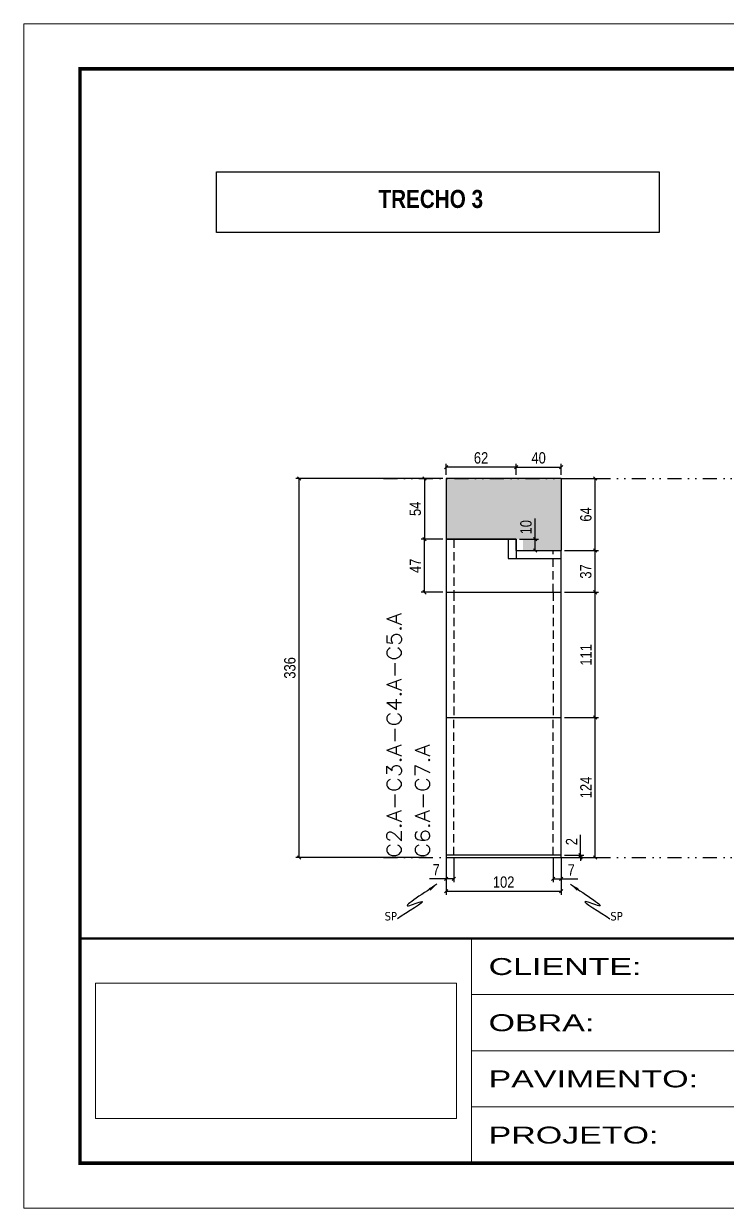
# Model space of a CAD drawing. Extents: x 71 to 6311, y -2991 to 2643.
# Drawn here: x 1656 to 2280, y -2991 to -1941 of the extents above; entities that cross this region are included whole.
import ezdxf
from ezdxf.enums import TextEntityAlignment as Align

# ---------------------------------------------------------------- set-up
doc = ezdxf.new("R2010")
doc.units = 0
for name, pattern in [('CONTINUO', [0]), ('DIVIDE2', [0.625, 0.25, -0.125, 0, -0.125, 0, -0.125]), ('HIDDEN', [0.375, 0.25, -0.125])]:
    doc.linetypes.add(name, pattern=pattern)
for name, color, linetype in [('00 - FELIPE', 2, 'Continuous'), ('COTA', 241, 'Continuous'), ('NOMENCLATURA', 7, 'Continuous'), ('Nível', 160, 'Continuous'), ('Painéis', 200, 'Continuous'), ('SARR_2.2x7', 40, 'Continuous'), ('TEXTO', 3, 'Continuous')]:
    doc.layers.add(name, color=color, linetype=linetype)
doc.layers.add('Folhas', color=255, linetype='Continuous', lineweight=9)
doc.layers.add('Texto Seção', color=7, linetype='Continuous', lineweight=15)
doc.styles.add('COTA TECNICA', font='techl___.ttf', dxfattribs={"height": 10})
doc.styles.add('REGUA-120', font='ROMANS.shx', dxfattribs={"height": 15})
doc.styles.add('ROMANC', font='techb___.ttf', dxfattribs={"height": 2.5})
doc.styles.get("Standard").update_dxf_attribs({"font": 'arial.ttf'})
doc.styles.add('Tecnologia', font='')
doc.styles.get('Tecnologia').set_extended_font_data('Forgotten Futurist')
doc.dimstyles.new('PAINEL', dxfattribs={"dimtxt": 10, "dimasz": 3, "dimexe": 3, "dimexo": 3, "dimgap": 3, "dimtad": 1, "dimdec": 1, "dimzin": 12, "dimdsep": 46, "dimtxsty": 'COTA TECNICA', "dimblk1": 'OBLIQUE', "dimblk2": 'OBLIQUE', "dimsah": 1, "dimcen": 0.9, "dimclrd": 4, "dimclre": 4, "dimclrt": 240, "dimadec": 1, "dimazin": 3, "dimtfac": 1, "dimtdec": 1, "dimtmove": 0, "dimatfit": 3, "dimfxl": 1, "dimtolj": 1, "dimtzin": 12, "dimarcsym": 0})
doc.dimstyles.new('PAINEL-NOVA', dxfattribs={"dimtxt": 10, "dimasz": 3, "dimexe": 3, "dimexo": 3, "dimgap": 3, "dimtad": 1, "dimdec": 1, "dimzin": 12, "dimdsep": 46, "dimtxsty": 'COTA TECNICA', "dimblk1": 'OBLIQUE', "dimblk2": 'OBLIQUE', "dimsah": 1, "dimcen": 0.9, "dimclrd": 4, "dimclre": 4, "dimclrt": 240, "dimadec": 1, "dimazin": 3, "dimtfac": 1, "dimtdec": 1, "dimtix": 1, "dimtmove": 0, "dimatfit": 3, "dimfxl": 1, "dimtolj": 1, "dimtzin": 12, "dimarcsym": 0})
doc.dimstyles.get("Standard").update_dxf_attribs({"dimtxt": 0.18, "dimasz": 0.18, "dimexe": 0.18, "dimexo": 0.0625, "dimgap": 0.09, "dimtad": 0, "dimtih": 1, "dimtoh": 1, "dimdec": 4, "dimzin": 0, "dimdsep": 46, "dimtxsty": 'Standard', "dimcen": 0.09, "dimadec": 0, "dimazin": 0, "dimtfac": 1, "dimtdec": 4, "dimtofl": 0, "dimtmove": 0, "dimatfit": 3, "dimfxl": 1, "dimtolj": 1, "dimtzin": 0, "dimarcsym": 0})
picture_1 = doc.add_image_def('image1.jpg', size_in_pixel=(1600, 599))

# ---------------------------------------------------------------- blocks, each defined once
blk = doc.blocks.new('9999999999')
at = {"color": 30, "linetype": 'CONTINUO'}
for p, q in [((396.9, 40), (396.9, 239.2)), ((396.9, 189.4), (1455.5, 189.4)), ((396.9, 139.6), (1455.5, 139.6)), ((396.9, 89.8), (1330.4, 89.8))]:
    blk.add_line(p, q, dxfattribs=at)
at = {"color": 30, "linetype": 'CONTINUO', "const_width": 2}
blk.add_lwpolyline([(1455.5, 97), (1455.5, 239.2), (50, 239.2), (50, 40), (1396.2, 40)], dxfattribs=at)
at = {"layer": 'Folhas'}
blk.add_lwpolyline([(0, 0), (1485, 0), (1485, 1050), (0, 1050)], close=True, dxfattribs=at)
at = {"layer": 'Folhas', "color": 30, "const_width": 3}
blk.add_lwpolyline([(1396.2, 1010), (50, 1010), (50, 40), (1396.2, 40)], dxfattribs=at)
at = {"layer": 'TEXTO', "color": 7, "style": 'Tecnologia', "width": 1.5}
for s, p in [('CLIENTE:', (411.9, 214.3)), ('OBRA:', (411.9, 164.5)), ('PAVIMENTO:', (411.9, 114.7)), ('PROJETO:', (411.9, 64.9))]:
    blk.add_text(s, height=15, dxfattribs=at).set_placement(p, align=Align.MIDDLE_LEFT)
image = blk.add_image(picture_1, insert=(63.5, 79.7), size_in_units=(320, 119.8))
image.dxf.flags = 7
blk = doc.blocks.new('_Oblique')
at = {"color": 0, "linetype": 'ByBlock', "lineweight": -2}
blk.add_line((-0.5, -0.5), (0.5, 0.5), dxfattribs=at)
blk = doc.blocks.new('*D345')
at = {"layer": 'COTA', "color": 4, "linetype": 'Continuous', "lineweight": -2, "ltscale": 30, "transparency": 16777216}
for p, q in [((2013, -2344.5), (1897.5, -2344.5)), ((1900.5, -2680.5), (1900.5, -2344.5)), ((2013, -2680.5), (1897.5, -2680.5))]:
    blk.add_line(p, q, dxfattribs=at)
at = {"layer": 'Defpoints', "color": 0, "linetype": 'Continuous', "ltscale": 30, "transparency": 16777216}
for p in [(1900.5, -2344.5), (2016, -2344.5), (2016, -2680.5)]:
    blk.add_point(p, dxfattribs=at)
at = {"layer": 'COTA', "color": 4, "linetype": 'Continuous', "lineweight": -2, "ltscale": 30, "transparency": 16777216, "xscale": 3, "yscale": 3, "zscale": 3}
for p, rotation in [((1900.5, -2344.5), 90), ((1900.5, -2680.5), 270)]:
    blk.add_blockref('_Oblique', p, dxfattribs=dict(at, rotation=rotation))
at = {"layer": 'COTA', "color": 240, "linetype": 'Continuous', "ltscale": 30, "transparency": 16777216, "insert": (1892.3, -2512.5), "char_height": 10, "attachment_point": 5, "rotation": 90, "style": 'COTA TECNICA'}
blk.add_mtext('\\A1;336', dxfattribs=at)
blk = doc.blocks.new('*D356')
at = {"layer": 'COTA', "color": 4, "linetype": 'Continuous', "lineweight": -2, "ltscale": 30, "transparency": 16777216}
for p, q in [((2149.9, -2678.5), (2149.9, -2660.4)), ((2135.7, -2678.5), (2152.9, -2678.5)), ((2135.7, -2680.5), (2152.9, -2680.5)), ((2149.9, -2680.5), (2149.9, -2678.5)), ((2149.9, -2680.5), (2149.9, -2683.5))]:
    blk.add_line(p, q, dxfattribs=at)
at = {"layer": 'Defpoints', "color": 0, "linetype": 'Continuous', "ltscale": 30, "transparency": 16777216}
for p in [(2132.7, -2678.5), (2132.7, -2680.5), (2149.9, -2678.5)]:
    blk.add_point(p, dxfattribs=at)
at = {"layer": 'COTA', "color": 4, "linetype": 'Continuous', "lineweight": -2, "ltscale": 30, "transparency": 16777216, "xscale": 3, "yscale": 3, "zscale": 3}
for p, rotation in [((2149.9, -2678.5), 270), ((2149.9, -2680.5), 90)]:
    blk.add_blockref('_Oblique', p, dxfattribs=dict(at, rotation=rotation))
at = {"layer": 'COTA', "color": 240, "linetype": 'Continuous', "ltscale": 30, "transparency": 16777216, "insert": (2141.9, -2666.5), "char_height": 10, "attachment_point": 5, "rotation": 90, "style": 'COTA TECNICA'}
blk.add_mtext('\\A1;2', dxfattribs=at)
blk = doc.blocks.new('*D357')
at = {"layer": 'COTA', "color": 4, "linetype": 'Continuous', "lineweight": -2, "ltscale": 30, "transparency": 16777216}
for p, q in [((2135.7, -2445.5), (2165.7, -2445.5)), ((2162.7, -2556.5), (2162.7, -2445.5)), ((2135.7, -2556.5), (2165.7, -2556.5))]:
    blk.add_line(p, q, dxfattribs=at)
at = {"layer": 'Defpoints', "color": 0, "linetype": 'Continuous', "ltscale": 30, "transparency": 16777216}
for p in [(2132.7, -2445.5), (2162.7, -2445.5), (2132.7, -2556.5)]:
    blk.add_point(p, dxfattribs=at)
at = {"layer": 'COTA', "color": 4, "linetype": 'Continuous', "lineweight": -2, "ltscale": 30, "transparency": 16777216, "xscale": 3, "yscale": 3, "zscale": 3}
for p, rotation in [((2162.7, -2445.5), 90), ((2162.7, -2556.5), 270)]:
    blk.add_blockref('_Oblique', p, dxfattribs=dict(at, rotation=rotation))
at = {"layer": 'COTA', "color": 240, "linetype": 'Continuous', "ltscale": 30, "transparency": 16777216, "insert": (2154.7, -2501), "char_height": 10, "attachment_point": 5, "rotation": 90, "style": 'COTA TECNICA'}
blk.add_mtext('\\A1;111', dxfattribs=at)
blk = doc.blocks.new('*D358')
at = {"layer": 'COTA', "color": 4, "linetype": 'Continuous', "lineweight": -2, "ltscale": 30, "transparency": 16777216}
for p, q in [((2135.7, -2344.5), (2165.7, -2344.5)), ((2162.7, -2408.5), (2162.7, -2344.5)), ((2135.7, -2408.5), (2165.7, -2408.5))]:
    blk.add_line(p, q, dxfattribs=at)
at = {"layer": 'Defpoints', "color": 0, "linetype": 'Continuous', "ltscale": 30, "transparency": 16777216}
for p in [(2132.7, -2344.5), (2162.7, -2344.5), (2132.7, -2408.5)]:
    blk.add_point(p, dxfattribs=at)
at = {"layer": 'COTA', "color": 4, "linetype": 'Continuous', "lineweight": -2, "ltscale": 30, "transparency": 16777216, "xscale": 3, "yscale": 3, "zscale": 3}
for p, rotation in [((2162.7, -2344.5), 90), ((2162.7, -2408.5), 270)]:
    blk.add_blockref('_Oblique', p, dxfattribs=dict(at, rotation=rotation))
at = {"layer": 'COTA', "color": 240, "linetype": 'Continuous', "ltscale": 30, "transparency": 16777216, "insert": (2154.6, -2376.5), "char_height": 10, "attachment_point": 5, "rotation": 90, "style": 'COTA TECNICA'}
blk.add_mtext('\\A1;64', dxfattribs=at)
blk = doc.blocks.new('*D359')
at = {"layer": 'COTA', "color": 4, "linetype": 'Continuous', "lineweight": -2, "ltscale": 30, "transparency": 16777216}
for p, q in [((2135.7, -2556.5), (2165.7, -2556.5)), ((2162.7, -2680.5), (2162.7, -2556.5)), ((2135.7, -2680.5), (2165.7, -2680.5))]:
    blk.add_line(p, q, dxfattribs=at)
at = {"layer": 'Defpoints', "color": 0, "linetype": 'Continuous', "ltscale": 30, "transparency": 16777216}
for p in [(2132.7, -2556.5), (2162.7, -2556.5), (2132.7, -2680.5)]:
    blk.add_point(p, dxfattribs=at)
at = {"layer": 'COTA', "color": 4, "linetype": 'Continuous', "lineweight": -2, "ltscale": 30, "transparency": 16777216, "xscale": 3, "yscale": 3, "zscale": 3}
for p, rotation in [((2162.7, -2556.5), 90), ((2162.7, -2680.5), 270)]:
    blk.add_blockref('_Oblique', p, dxfattribs=dict(at, rotation=rotation))
at = {"layer": 'COTA', "color": 240, "linetype": 'Continuous', "ltscale": 30, "transparency": 16777216, "insert": (2154.6, -2618.5), "char_height": 10, "attachment_point": 5, "rotation": 90, "style": 'COTA TECNICA'}
blk.add_mtext('\\A1;124', dxfattribs=at)
blk = doc.blocks.new('*D360')
at = {"layer": 'COTA', "color": 4, "linetype": 'Continuous', "lineweight": -2, "ltscale": 30, "transparency": 16777216}
for p, q in [((2030.7, -2683.5), (2030.7, -2713.5)), ((2132.7, -2683.5), (2132.7, -2713.5)), ((2030.7, -2710.5), (2132.7, -2710.5))]:
    blk.add_line(p, q, dxfattribs=at)
at = {"layer": 'Defpoints', "color": 0, "linetype": 'Continuous', "ltscale": 30, "transparency": 16777216}
for p in [(2030.7, -2680.5), (2132.7, -2680.5), (2132.7, -2710.5)]:
    blk.add_point(p, dxfattribs=at)
at = {"layer": 'COTA', "color": 4, "linetype": 'Continuous', "lineweight": -2, "ltscale": 30, "transparency": 16777216, "xscale": 3, "yscale": 3, "zscale": 3, "rotation": 180}
blk.add_blockref('_Oblique', (2030.7, -2710.5), dxfattribs=at)
at = {"layer": 'COTA', "color": 4, "linetype": 'Continuous', "lineweight": -2, "ltscale": 30, "transparency": 16777216, "xscale": 3, "yscale": 3, "zscale": 3}
blk.add_blockref('_Oblique', (2132.7, -2710.5), dxfattribs=at)
at = {"layer": 'COTA', "color": 240, "linetype": 'Continuous', "ltscale": 30, "transparency": 16777216, "insert": (2081.7, -2702.4), "char_height": 10, "attachment_point": 5, "style": 'COTA TECNICA'}
blk.add_mtext('\\A1;102', dxfattribs=at)
blk = doc.blocks.new('*D149')
at = {"layer": 'COTA', "color": 4, "linetype": 'ByBlock', "lineweight": -2, "transparency": 16777216}
for p, q in [((4967.6, 7361.8), (4967.6, 7339.8)), ((4974.6, 7361.8), (4974.6, 7339.8)), ((4967.6, 7342.8), (4952.9, 7342.8)), ((4974.6, 7342.8), (4967.6, 7342.8))]:
    blk.add_line(p, q, dxfattribs=at)
at = {"layer": 'Defpoints', "color": 0, "linetype": 'ByBlock', "transparency": 16777216}
for p in [(4967.6, 7364.8), (4974.6, 7364.8), (4967.6, 7342.8)]:
    blk.add_point(p, dxfattribs=at)
at = {"layer": 'COTA', "color": 4, "linetype": 'ByBlock', "lineweight": -2, "transparency": 16777216, "xscale": 3, "yscale": 3, "zscale": 3, "rotation": 180}
blk.add_blockref('_Oblique', (4967.6, 7342.8), dxfattribs=at)
at = {"layer": 'COTA', "color": 4, "linetype": 'ByBlock', "lineweight": -2, "transparency": 16777216, "xscale": 3, "yscale": 3, "zscale": 3}
blk.add_blockref('_Oblique', (4974.6, 7342.8), dxfattribs=at)
at = {"layer": 'COTA', "color": 240, "linetype": 'ByBlock', "transparency": 16777216, "insert": (4958.8, 7350.9), "char_height": 10, "attachment_point": 5, "style": 'COTA TECNICA'}
blk.add_mtext('\\A1;7', dxfattribs=at)
blk = doc.blocks.new('*D151')
at = {"layer": 'COTA', "color": 4, "linetype": 'ByBlock', "lineweight": -2, "transparency": 16777216}
for p, q in [((131596, 29930.8), (131596, 29908.7)), ((131603, 29930.7), (131603, 29908.7)), ((131596, 29911.7), (131603, 29911.7)), ((131603, 29911.7), (131617.8, 29911.7))]:
    blk.add_line(p, q, dxfattribs=at)
at = {"layer": 'Defpoints', "color": 0, "linetype": 'ByBlock', "transparency": 16777216}
for p in [(131596, 29933.8), (131603, 29933.7), (131603, 29911.7)]:
    blk.add_point(p, dxfattribs=at)
at = {"layer": 'COTA', "color": 4, "linetype": 'ByBlock', "lineweight": -2, "transparency": 16777216, "xscale": 3, "yscale": 3, "zscale": 3, "rotation": 180}
blk.add_blockref('_Oblique', (131596, 29911.7), dxfattribs=at)
at = {"layer": 'COTA', "color": 4, "linetype": 'ByBlock', "lineweight": -2, "transparency": 16777216, "xscale": 3, "yscale": 3, "zscale": 3}
blk.add_blockref('_Oblique', (131603, 29911.7), dxfattribs=at)
at = {"layer": 'COTA', "color": 240, "linetype": 'ByBlock', "transparency": 16777216, "insert": (131611.9, 29919.7), "char_height": 10, "attachment_point": 5, "style": 'COTA TECNICA'}
blk.add_mtext('\\A1;7', dxfattribs=at)
blk = doc.blocks.new('*D370')
at = {"layer": 'COTA', "color": 4, "linetype": 'Continuous', "lineweight": -2, "ltscale": 30, "transparency": 16777216}
for p, q in [((2092.7, -2341.5), (2092.7, -2331.5)), ((2092.7, -2334.5), (2132.7, -2334.5)), ((2132.7, -2341.5), (2132.7, -2331.5))]:
    blk.add_line(p, q, dxfattribs=at)
at = {"layer": 'Defpoints', "color": 0, "linetype": 'Continuous', "ltscale": 30, "transparency": 16777216}
for p in [(2132.7, -2334.5), (2092.7, -2344.5), (2132.7, -2344.5)]:
    blk.add_point(p, dxfattribs=at)
at = {"layer": 'COTA', "color": 4, "linetype": 'Continuous', "lineweight": -2, "ltscale": 30, "transparency": 16777216, "xscale": 3, "yscale": 3, "zscale": 3, "rotation": 180}
blk.add_blockref('_Oblique', (2092.7, -2334.5), dxfattribs=at)
at = {"layer": 'COTA', "color": 4, "linetype": 'Continuous', "lineweight": -2, "ltscale": 30, "transparency": 16777216, "xscale": 3, "yscale": 3, "zscale": 3}
blk.add_blockref('_Oblique', (2132.7, -2334.5), dxfattribs=at)
at = {"layer": 'COTA', "color": 240, "linetype": 'Continuous', "ltscale": 30, "transparency": 16777216, "insert": (2112.7, -2326.4), "char_height": 10, "attachment_point": 5, "style": 'COTA TECNICA'}
blk.add_mtext('\\A1;40', dxfattribs=at)
blk = doc.blocks.new('*D474')
at = {"layer": '00 - FELIPE', "color": 4, "lineweight": -2, "transparency": 16777216}
for p, q in [((2030.7, -2341.5), (2030.7, -2331.5)), ((2092.7, -2334.5), (2030.7, -2334.5)), ((2092.7, -2341.5), (2092.7, -2331.5))]:
    blk.add_line(p, q, dxfattribs=at)
at = {"layer": 'Defpoints', "color": 0, "transparency": 16777216}
for p in [(2030.7, -2334.5), (2030.7, -2344.5), (2092.7, -2344.5)]:
    blk.add_point(p, dxfattribs=at)
at = {"layer": '00 - FELIPE', "color": 4, "lineweight": -2, "transparency": 16777216, "xscale": 3, "yscale": 3, "zscale": 3, "rotation": 180}
blk.add_blockref('_Oblique', (2030.7, -2334.5), dxfattribs=at)
at = {"layer": '00 - FELIPE', "color": 4, "lineweight": -2, "transparency": 16777216, "xscale": 3, "yscale": 3, "zscale": 3}
blk.add_blockref('_Oblique', (2092.7, -2334.5), dxfattribs=at)
at = {"layer": '00 - FELIPE', "color": 240, "transparency": 16777216, "insert": (2061.7, -2326.4), "char_height": 10, "attachment_point": 5, "style": 'COTA TECNICA'}
blk.add_mtext('\\A1;62', dxfattribs=at)
blk = doc.blocks.new('*D475')
at = {"layer": '00 - FELIPE', "color": 4, "lineweight": -2, "transparency": 16777216}
for p, q in [((2027.7, -2344.5), (2008.5, -2344.5)), ((2011.5, -2344.5), (2011.5, -2398.5)), ((2027.7, -2398.5), (2008.5, -2398.5))]:
    blk.add_line(p, q, dxfattribs=at)
at = {"layer": 'Defpoints', "color": 0, "transparency": 16777216}
for p in [(2030.7, -2344.5), (2011.5, -2398.5), (2030.7, -2398.5)]:
    blk.add_point(p, dxfattribs=at)
at = {"layer": '00 - FELIPE', "color": 4, "lineweight": -2, "transparency": 16777216, "xscale": 3, "yscale": 3, "zscale": 3}
for p, rotation in [((2011.5, -2344.5), 90), ((2011.5, -2398.5), 270)]:
    blk.add_blockref('_Oblique', p, dxfattribs=dict(at, rotation=rotation))
at = {"layer": '00 - FELIPE', "color": 240, "transparency": 16777216, "insert": (2003.4, -2371.5), "char_height": 10, "attachment_point": 5, "rotation": 90, "style": 'COTA TECNICA'}
blk.add_mtext('\\A1;54', dxfattribs=at)
blk = doc.blocks.new('*D476')
at = {"layer": '00 - FELIPE', "color": 4, "lineweight": -2, "transparency": 16777216}
for p, q in [((2135.7, -2408.5), (2165.7, -2408.5)), ((2162.7, -2445.5), (2162.7, -2408.5)), ((2135.7, -2445.5), (2165.7, -2445.5))]:
    blk.add_line(p, q, dxfattribs=at)
at = {"layer": 'Defpoints', "color": 0, "transparency": 16777216}
for p in [(2132.7, -2408.5), (2162.7, -2408.5), (2132.7, -2445.5)]:
    blk.add_point(p, dxfattribs=at)
at = {"layer": '00 - FELIPE', "color": 4, "lineweight": -2, "transparency": 16777216, "xscale": 3, "yscale": 3, "zscale": 3}
for p, rotation in [((2162.7, -2408.5), 90), ((2162.7, -2445.5), 270)]:
    blk.add_blockref('_Oblique', p, dxfattribs=dict(at, rotation=rotation))
at = {"layer": '00 - FELIPE', "color": 240, "transparency": 16777216, "insert": (2154.5, -2427), "char_height": 10, "attachment_point": 5, "rotation": 90, "style": 'COTA TECNICA'}
blk.add_mtext('\\A1;37', dxfattribs=at)
blk = doc.blocks.new('*D477')
at = {"layer": '00 - FELIPE', "color": 4, "lineweight": -2, "transparency": 16777216}
for p, q in [((2109.6, -2398.5), (2109.6, -2380.1)), ((2095.7, -2398.5), (2112.6, -2398.5)), ((2109.6, -2408.5), (2109.6, -2398.5)), ((2095.7, -2408.5), (2112.6, -2408.5))]:
    blk.add_line(p, q, dxfattribs=at)
at = {"layer": 'Defpoints', "color": 0, "transparency": 16777216}
for p in [(2092.7, -2398.5), (2109.6, -2398.5), (2092.7, -2408.5)]:
    blk.add_point(p, dxfattribs=at)
at = {"layer": '00 - FELIPE', "color": 4, "lineweight": -2, "transparency": 16777216, "xscale": 3, "yscale": 3, "zscale": 3}
for p, rotation in [((2109.6, -2398.5), 90), ((2109.6, -2408.5), 270)]:
    blk.add_blockref('_Oblique', p, dxfattribs=dict(at, rotation=rotation))
at = {"layer": '00 - FELIPE', "color": 240, "transparency": 16777216, "insert": (2101.5, -2387.8), "char_height": 10, "attachment_point": 5, "rotation": 90, "style": 'COTA TECNICA'}
blk.add_mtext('\\A1;10', dxfattribs=at)
blk = doc.blocks.new('*D371')
at = {"layer": '00 - FELIPE', "color": 4, "lineweight": -2, "transparency": 16777216}
for p, q in [((2027.7, -2398.5), (2008.5, -2398.5)), ((2011.5, -2445.5), (2011.5, -2398.5)), ((2027.7, -2445.5), (2008.5, -2445.5))]:
    blk.add_line(p, q, dxfattribs=at)
at = {"layer": 'Defpoints', "color": 0, "transparency": 16777216}
for p in [(2011.5, -2398.5), (2030.7, -2398.5), (2030.7, -2445.5)]:
    blk.add_point(p, dxfattribs=at)
at = {"layer": '00 - FELIPE', "color": 4, "lineweight": -2, "transparency": 16777216, "xscale": 3, "yscale": 3, "zscale": 3}
for p, rotation in [((2011.5, -2398.5), 90), ((2011.5, -2445.5), 270)]:
    blk.add_blockref('_Oblique', p, dxfattribs=dict(at, rotation=rotation))
at = {"layer": '00 - FELIPE', "color": 240, "transparency": 16777216, "insert": (2003.4, -2422), "char_height": 10, "attachment_point": 5, "rotation": 90, "style": 'COTA TECNICA'}
blk.add_mtext('\\A1;47', dxfattribs=at)
blk = doc.blocks.new('SLIPTEE')
at = {"layer": 'TEXTO', "color": 0, "insert": (-49.02, -55.13), "char_height": 7.5, "attachment_point": 5}
blk.add_mtext('\\fTahoma|b0|i0|c0|p34;\\C4;SP', dxfattribs=at)
at = {"layer": 'COTA', "linetype": 'ByBlock'}
dim = blk.add_linear_dim(base=(0, -22.02), p1=(7, 0), p2=(0, 0), dimstyle='PAINEL-NOVA', override={"dimarcsym": 1}, dxfattribs=at)
dim.commit()
dim.dimension.update_dxf_attribs({"geometry": '*D149', "text_midpoint": (-8.87, -13.94), "insert": (-4967.62, -7364.82)})
at = {"layer": 'COTA', "path_type": 1}
blk.add_leader([(-8.21, -26.55), (-33.31, -45.71), (-21.61, -42.03), (-43.08, -57.3)], dimstyle='Standard', override={"dimasz": 8}, dxfattribs=at)
blk = doc.blocks.new('sliptD')
at = {"layer": 'TEXTO', "color": 0, "insert": (49.02, -55.13), "char_height": 7.5, "attachment_point": 5}
blk.add_mtext('\\fTahoma|b0|i0|c0|p34;\\C4;SP', dxfattribs=at)
at = {"layer": 'COTA', "linetype": 'ByBlock'}
dim = blk.add_linear_dim(base=(0, -22.02), p1=(-7, 0.07), p2=(0, 0), dimstyle='PAINEL-NOVA', override={"dimarcsym": 1}, dxfattribs=at)
dim.commit()
dim.dimension.update_dxf_attribs({"geometry": '*D151', "text_midpoint": (8.87, -13.94), "insert": (-131603.05, -29933.68)})
at = {"layer": 'COTA', "path_type": 1}
blk.add_leader([(8.21, -26.55), (33.31, -45.71), (21.61, -42.03), (43.08, -57.3)], dimstyle='Standard', override={"dimasz": 8}, dxfattribs=at)
blk = doc.blocks.new('SLIPTDD')
at = {"layer": 'COTA', "linetype": 'ByBlock'}
blk.add_blockref('sliptD', (0, 0), dxfattribs=at)

msp = doc.modelspace()

# ---------------------------------------------------------------- hatches: boundary and pattern name
at = {"layer": 'COTA', "linetype": 'Continuous', "ltscale": 30}
h = msp.add_hatch(dxfattribs=at)
h.set_pattern_fill('AR-CONC', color=256, scale=0.05, angle=1)
h.set_pattern_definition([(51, (-2328.8806, -15922.038), (9.121755, -0.637855), [0.9525, -10.4775]), (356, (-2328.881, -15922.038), (-1.928623, 9.520633), [0.762, -8.382029]), (101.451445, (-2328.1205, -15922.091), (7.193132, 8.882778), [0.8095004, -8.904512]), (47.1842, (-2328.925, -15919.498), (13.588575, -1.865247), [1.42875, -15.71625]), (97.63556, (-2327.793, -15919.654), (11.65249, 12.576586), [1.214251, -13.35678]), (352.18415, (-2328.925, -15919.498), (11.65249, 12.576586), [1.142998, -12.572987]), (22, (-2327.644, -15920.111), (7.6688037, -4.9801793), [0.9525, -10.4775]), (327, (-2327.644, -15920.111), (2.9289046, 9.2619254), [0.762, -8.382]), (72.451445, (-2327.005, -15920.526), (10.5977083, 4.281746), [0.8095004, -8.904497]), (38.5, (-2328.8806, -15922.038), (0.0806222, 4.2298032), [0, -8.2804, 0, -8.509, 0, -8.41375]), (8.5, (-2328.8806, -15922.038), (3.2530547, 5.066574), [0, -4.8514, 0, -8.0899, 0, -3.20675]), (328.5, (-2331.7123, -15922.0874), (6.7834962, -0.1680745), [0, -3.175, 0, -9.906, 0, -13.1445]), (318.5, (-2332.982, -15922.1096), (7.3831434, 1.4003915), [0, -4.1275, 0, -6.5786, 0, -9.3345])])
h.paths.add_polyline_path([(2132.715, -2344.539), (2030.715, -2344.539), (2030.715, -2398.539), (2098.715, -2398.539), (2098.715, -2408.539), (2132.715, -2408.539)])
h.paths.add_polyline_path([(1789.759, -2397.027), (1789.759, -2379.542), (1769.174, -2379.542), (1769.174, -2397.027)], flags=24)
h.paths.add_polyline_path([(2112.717, -2397.027), (2112.717, -2379.542), (2092.133, -2379.542), (2092.133, -2397.027)], flags=24)

# ---------------------------------------------------------------- linework, layer by layer
msp.add_line((2132.715, -2344.539), (2132.715, -2408.539), dxfattribs=at)
at = {"layer": 'COTA'}
msp.add_lwpolyline([(1827.323, -2072.806), (2219.639, -2072.806), (2219.639, -2126.466), (1827.323, -2126.466)], close=True, dxfattribs=at)
at = {"layer": 'COTA', "linetype": 'Continuous', "ltscale": 30}
msp.add_lwpolyline([(2132.715, -2344.539), (2030.715, -2344.539), (2030.715, -2398.539), (2092.715, -2398.539)], dxfattribs=at)
at = {"layer": 'Nível', "color": 4, "linetype": 'DIVIDE2', "ltscale": 50}
for p, q in [((1975.145, -2344.539), (3111.927, -2344.539)), ((1975.145, -2680.539), (3112.525, -2680.539))]:
    msp.add_line(p, q, dxfattribs=at)
at = {"layer": 'Painéis', "linetype": 'Continuous', "ltscale": 30}
msp.add_line((2030.715, -2398.539), (2030.715, -2680.539), dxfattribs=at)
for points in [[(2092.715, -2398.539), (2030.715, -2398.539)], [(2092.715, -2408.539), (2092.715, -2398.539)], [(2092.715, -2398.539), (2092.715, -2408.539)], [(2092.715, -2408.539), (2132.715, -2408.539)], [(2092.715, -2408.539), (2132.715, -2408.539)], [(2132.715, -2680.539), (2132.715, -2408.539)], [(2132.715, -2445.539), (2030.715, -2445.539)], [(2030.715, -2556.539), (2132.715, -2556.539)], [(2132.715, -2678.539), (2030.715, -2678.539)], [(2030.715, -2680.539), (2132.715, -2680.539)]]:
    msp.add_lwpolyline(points, dxfattribs=at)
at = {"layer": 'SARR_2.2x7', "linetype": 'HIDDEN', "ltscale": 30}
for p, q in [((2037.715, -2398.539), (2037.715, -2445.539)), ((2125.715, -2445.539), (2125.715, -2408.539)), ((2037.715, -2445.539), (2037.715, -2556.539)), ((2125.715, -2445.539), (2125.715, -2556.539)), ((2037.715, -2678.539), (2037.715, -2556.539)), ((2125.715, -2678.539), (2125.715, -2556.539))]:
    msp.add_line(p, q, dxfattribs=at)
at = {"layer": 'SARR_2.2x7', "linetype": 'Continuous', "ltscale": 30}
for p, q in [((2085.715, -2398.539), (2085.715, -2415.539)), ((2092.715, -2408.539), (2092.715, -2415.539)), ((2085.715, -2415.539), (2092.715, -2415.539)), ((2092.715, -2415.539), (2132.715, -2415.539))]:
    msp.add_line(p, q, dxfattribs=at)

# ---------------------------------------------------------------- block references
at = {"layer": 'COTA', "linetype": 'Continuous', "ltscale": 30}
for name, p in [('SLIPTDD', (2132.715, -2677.539)), ('SLIPTEE', (2030.715, -2677.539))]:
    msp.add_blockref(name, p, dxfattribs=at)
at = {"layer": 'Folhas'}
msp.add_blockref('9999999999', (1656.471, -2991.496), dxfattribs=at)

# ---------------------------------------------------------------- texts
at = {"layer": 'NOMENCLATURA', "color": 2, "insert": (2017.142, -2088.812), "char_height": 16, "attachment_point": 2, "style": 'ROMANC'}
msp.add_mtext_dynamic_manual_height_columns('TRECHO 3', width=449.07607, gutter_width=1, heights=[0], dxfattribs=at)
at = {"layer": 'Texto Seção', "style": 'REGUA-120', "width": 1.1}
for s, p in [('C2.A-C3.A-C4.A-C5.A', (1991.079, -2680.539)), ('C6.A-C7.A', (2016.332, -2680.539))]:
    msp.add_text(s, height=13, rotation=90, dxfattribs=at).set_placement(p)

# ---------------------------------------------------------------- dimensions: what is measured, and where the dimension line sits
at = {"layer": '00 - FELIPE'}
dim = msp.add_linear_dim(base=(2030.715, -2334.539), p1=(2092.715, -2344.539), p2=(2030.715, -2344.539), dimstyle='PAINEL', dxfattribs=at)
dim.commit()
dim.dimension.update_dxf_attribs({"geometry": '*D474', "text_midpoint": (2061.715, -2326.437)})
for base, p1, p2, picture, middle in [((2011.51, -2398.539), (2030.715, -2344.539), (2030.715, -2398.539), '*D475', (2003.4, -2371.539)), ((2109.572, -2398.539), (2092.715, -2408.539), (2092.715, -2398.539), '*D477', (2101.47, -2387.824)), ((2011.51, -2398.539), (2030.715, -2445.539), (2030.715, -2398.539), '*D371', (2003.437, -2422.039)), ((2162.715, -2408.539), (2132.715, -2445.539), (2132.715, -2408.539), '*D476', (2154.496, -2427.039))]:
    dim = msp.add_linear_dim(base=base, p1=p1, p2=p2, angle=90, dimstyle='PAINEL', dxfattribs=at)
    dim.commit()
    dim.dimension.update_dxf_attribs({"geometry": picture, "text_midpoint": middle})
at = {"layer": 'COTA', "linetype": 'Continuous', "ltscale": 30}
for base, p1, p2, picture, middle in [((2132.715, -2334.539), (2092.715, -2344.539), (2132.715, -2344.539), '*D370', (2112.715, -2326.437)), ((2132.715, -2710.539), (2030.715, -2680.539), (2132.715, -2680.539), '*D360', (2081.715, -2702.437))]:
    dim = msp.add_linear_dim(base=base, p1=p1, p2=p2, dimstyle='PAINEL-NOVA', dxfattribs=at)
    dim.commit()
    dim.dimension.update_dxf_attribs({"geometry": picture, "text_midpoint": middle})
for base, p1, p2, picture, middle in [((1900.511, -2344.539), (2016.048, -2680.539), (2016.048, -2344.539), '*D345', (1892.292, -2512.539)), ((2162.715, -2344.539), (2132.715, -2408.539), (2132.715, -2344.539), '*D358', (2154.613, -2376.539)), ((2162.715, -2445.539), (2132.715, -2556.539), (2132.715, -2445.539), '*D357', (2154.656, -2501.039)), ((2162.715, -2556.539), (2132.715, -2680.539), (2132.715, -2556.539), '*D359', (2154.642, -2618.539))]:
    dim = msp.add_linear_dim(base=base, p1=p1, p2=p2, angle=90, dimstyle='PAINEL-NOVA', dxfattribs=at)
    dim.commit()
    dim.dimension.update_dxf_attribs({"geometry": picture, "text_midpoint": middle})
dim = msp.add_linear_dim(base=(2149.865, -2678.539), p1=(2132.715, -2680.539), p2=(2132.715, -2678.539), angle=90, dimstyle='PAINEL-NOVA', dxfattribs=at)
dim.commit()
dim.dimension.update_dxf_attribs({"geometry": '*D356', "text_midpoint": (2149.865, -2666.483), "dimtype": 160})

doc.saveas('drawing.dxf')
